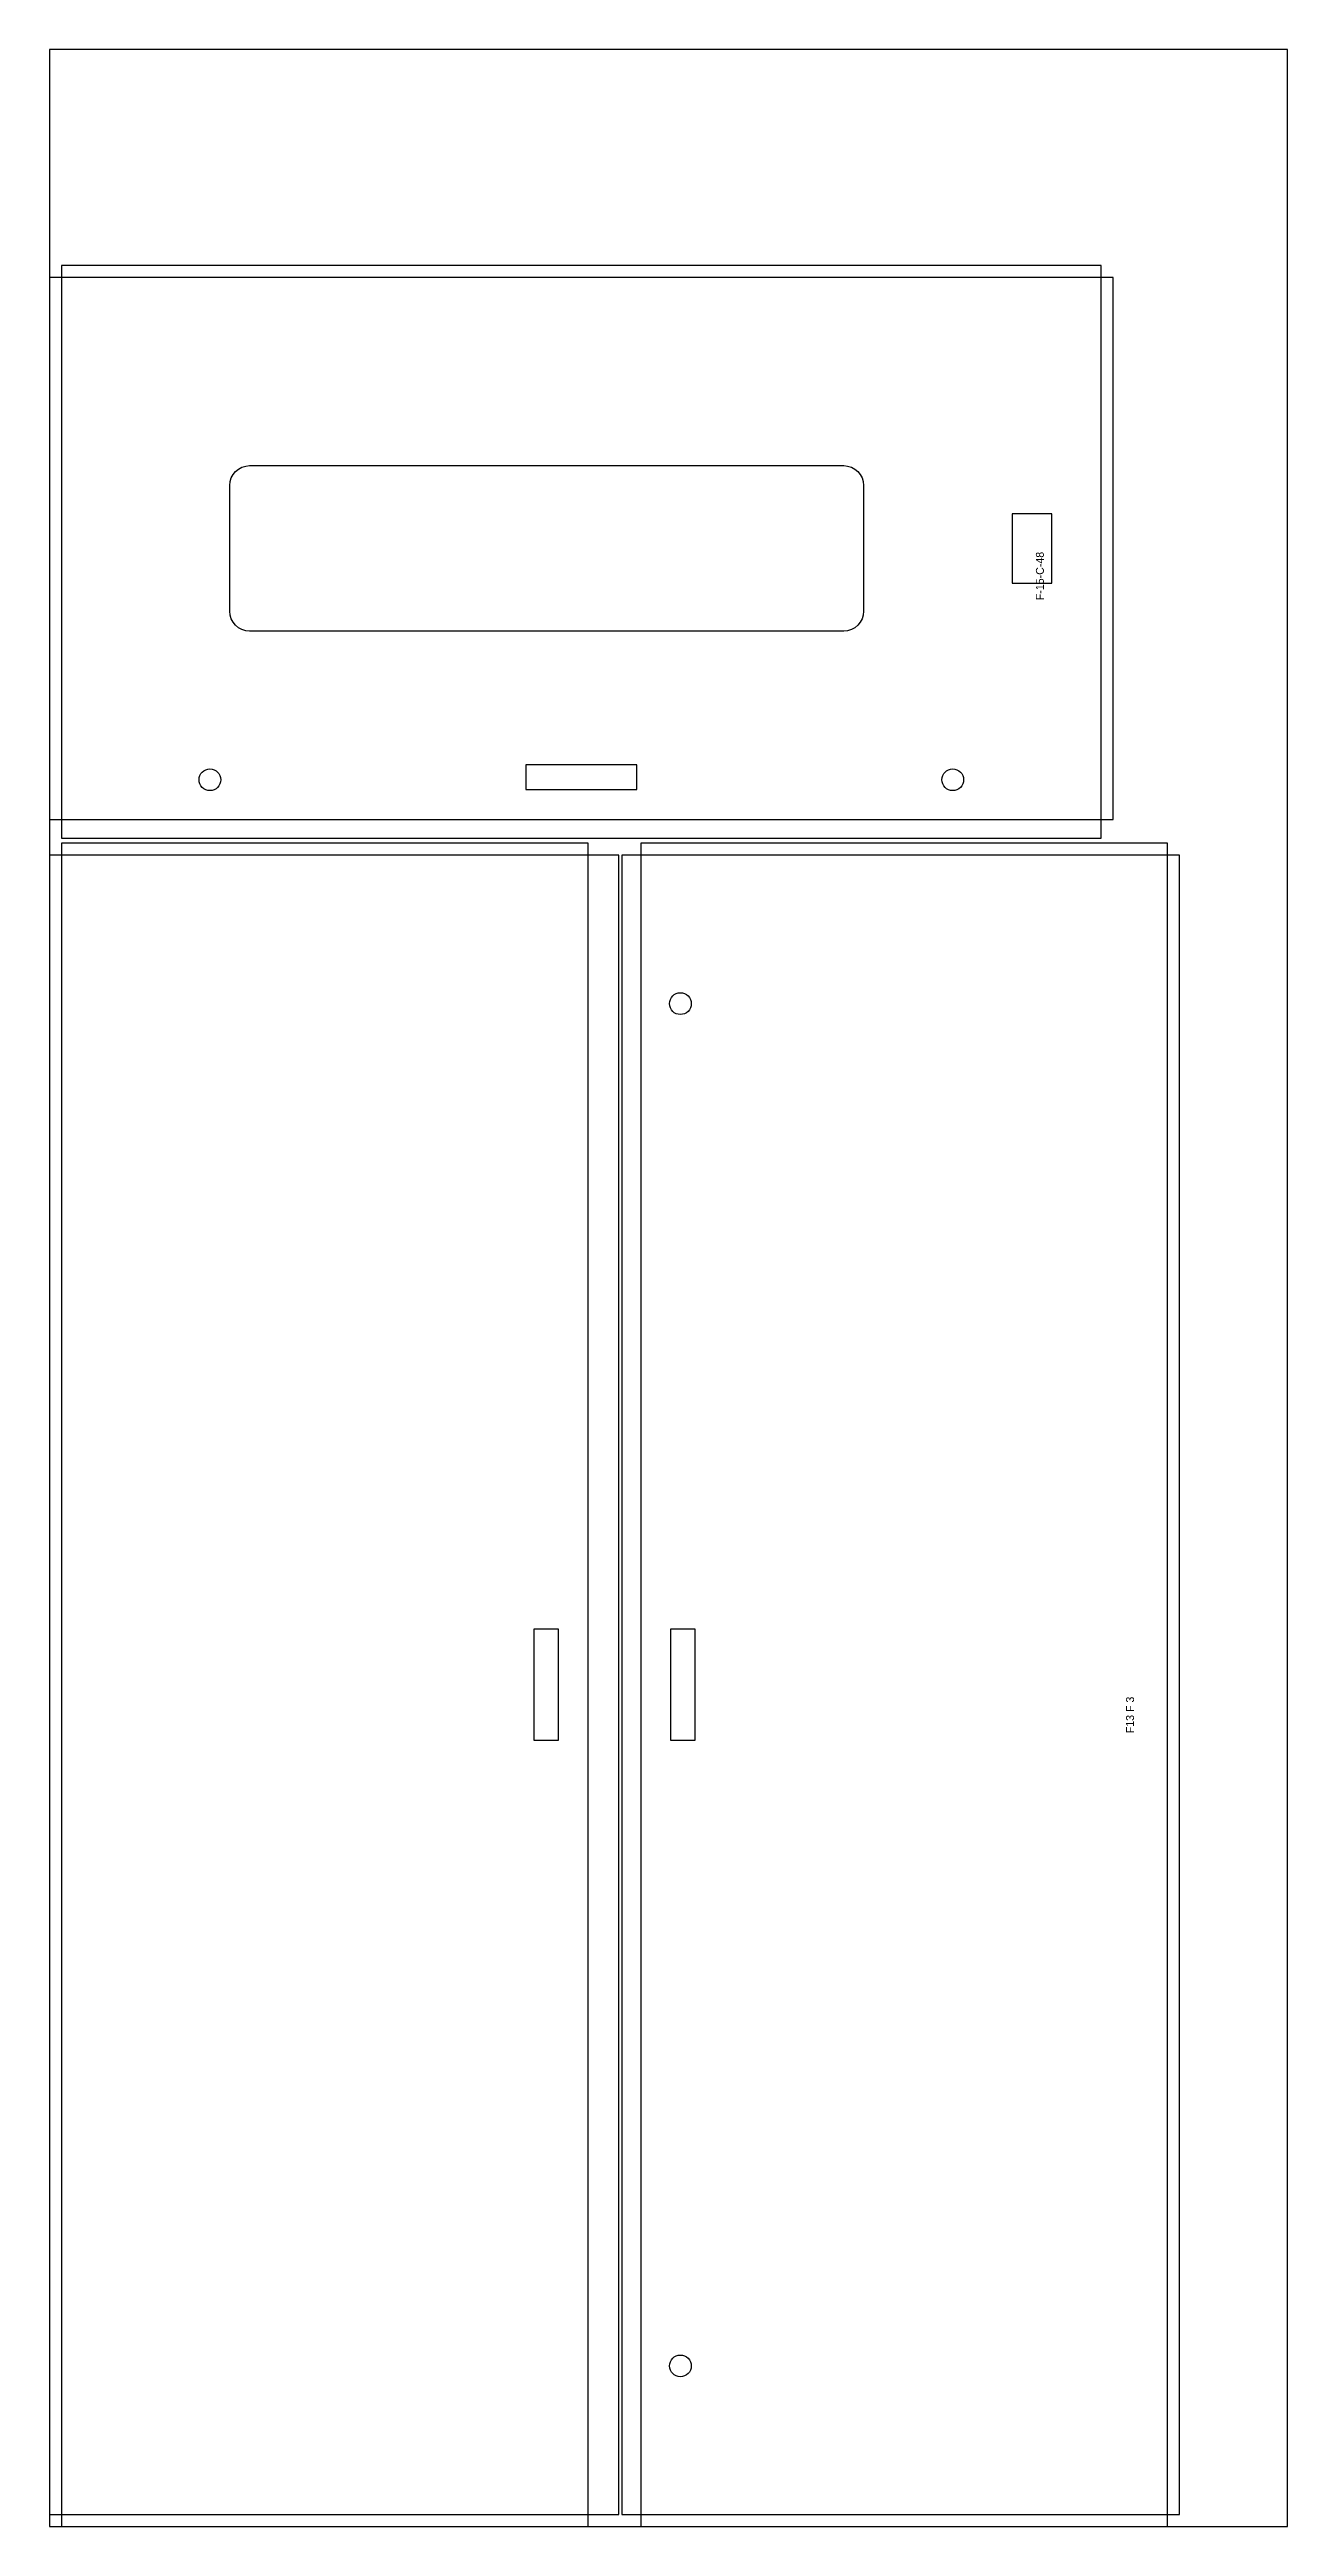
# Model space of a CAD drawing. Header units: metres. Extents: x 0 to 1250, y 0 to 2500.
import ezdxf
from ezdxf.enums import TextEntityAlignment as Align

# ---------------------------------------------------------------- set-up
doc = ezdxf.new("R2010")
doc.units = ezdxf.units.M
for name, color, linetype in [('BIN', 2, 'Continuous'), ('CUT', 4, 'Continuous'), ('DIMENSIONS', 1, 'Continuous')]:
    doc.layers.add(name, color=color, linetype=linetype)

msp = doc.modelspace()

# ---------------------------------------------------------------- linework, layer by layer
at = {"layer": 'BIN'}
msp.add_lwpolyline([(0, 0), (1250, 0), (1250, 2500), (0, 2500), (0, 0)], dxfattribs=at)
at = {"layer": 'CUT'}
for points in [[(1062, 1704), (1062, 2282), (12, 2282), (12, 1704), (1062, 1704)], [(1074, 1723), (1074, 2270), (0, 2270), (0, 1723), (1074, 1723)], [(182, 1933), (182, 2060), (182.4, 2063.9), (183.5, 2067.7), (185.4, 2071.1), (187.9, 2074.1), (190.9, 2076.6), (194.3, 2078.5), (198.1, 2079.6), (202, 2080), (802, 2080), (805.9, 2079.6), (809.7, 2078.5), (813.1, 2076.6), (816.1, 2074.1), (818.6, 2071.1), (820.5, 2067.7), (821.6, 2063.9), (822, 2060), (822, 1933), (821.6, 1929.1), (820.5, 1925.3), (818.6, 1921.9), (816.1, 1918.9), (813.1, 1916.4), (809.7, 1914.5), (805.9, 1913.4), (802, 1913), (202, 1913), (198.1, 1913.4), (194.3, 1914.5), (190.9, 1916.4), (187.9, 1918.9), (185.4, 1921.9), (183.5, 1925.3), (182.4, 1929.1), (182, 1933)], [(1012, 1961.5), (1012, 2031.5), (972, 2031.5), (972, 1961.5), (1012, 1961.5)], [(593, 1753), (593, 1778), (481, 1778), (481, 1753), (593, 1753)], [(0, 12), (575, 12), (575, 1687), (0, 1687), (0, 12)], [(12, 0), (544, 0), (544, 1699), (12, 1699), (12, 0)], [(578, 12), (1141, 12), (1141, 1687), (578, 1687), (578, 12)], [(597, 0), (1129, 0), (1129, 1699), (597, 1699), (597, 0)], [(489, 793.5), (514, 793.5), (514, 905.5), (489, 905.5), (489, 793.5)], [(627, 793.5), (652, 793.5), (652, 905.5), (627, 905.5), (627, 793.5)]]:
    msp.add_lwpolyline(points, dxfattribs=at)
for centre in [(162, 1763), (912, 1763), (637, 1537), (637, 162)]:
    msp.add_circle(centre, 11, dxfattribs=at)

# ---------------------------------------------------------------- texts
at = {"layer": 'DIMENSIONS'}
for s, p in [('F-15-C-48', (1000, 1993)), ('F13 F 3', (1091, 837.5))]:
    msp.add_text(s, height=8, rotation=90, dxfattribs=at).set_placement(p, align=Align.MIDDLE_RIGHT)

doc.saveas('drawing.dxf')
